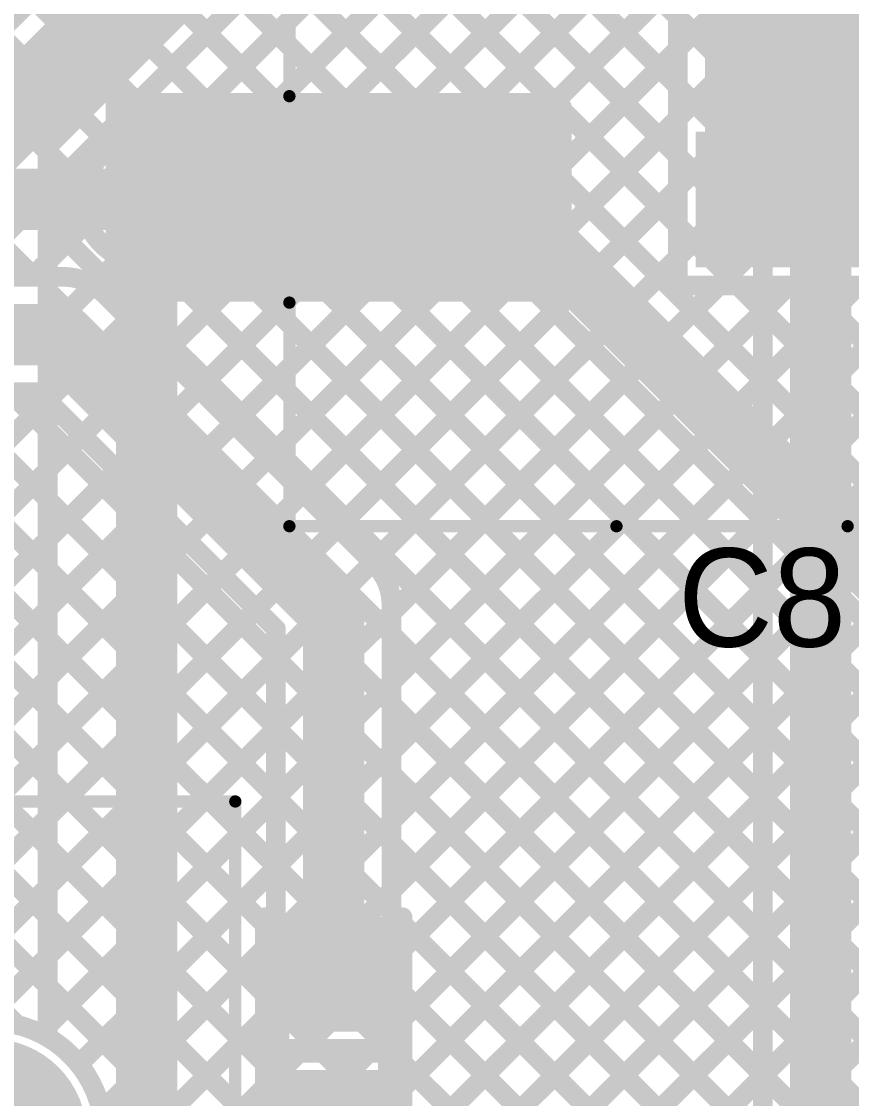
# Model space of a CAD drawing. Header units: millimetres. Extents: x 3.57 to 6.19, y 4.04 to 5.89.
# Drawn here: x 5.2421 to 5.5795, y 4.3181 to 4.7564 of the extents above; entities that cross this region are included whole.
import ezdxf

# ---------------------------------------------------------------- set-up
doc = ezdxf.new("R2010")
doc.units = ezdxf.units.MM
doc.header["$MEASUREMENT"] = 0
for name, color, linetype in [('BottomLayer', 5, 'Continuous'), ('BottomSolder', 6, 'Continuous'), ('MultiLayer', 9, 'Continuous'), ('PadHoleLayer', 156, 'Continuous'), ('TopLayer', 1, 'Continuous'), ('TopOverlay', 2, 'Continuous'), ('TopPaste', 8, 'Continuous'), ('TopSolder', 216, 'Continuous'), ('ViaHoleLayer', 16, 'Continuous')]:
    doc.layers.add(name, color=color, linetype=linetype)

# ---------------------------------------------------------------- blocks, each defined once
blk = doc.blocks.new('BLM18AG121SN1D_34')
at = {"layer": 'TopLayer'}
for points in [[(-0.01575, -0.01701), (0.01575, -0.01701), (-0.01575, 0.01701), (0.01575, 0.01701)], [(0.03937, -0.01701), (0.07087, -0.01701), (0.03937, 0.01701), (0.07087, 0.01701)]]:
    blk.add_solid(points, dxfattribs=at)
at = {"layer": 'TopOverlay', "const_width": 0.01}
for points in [[(-0.022, -0.023), (-0.022, 0.023)], [(0.077, 0.023), (-0.022, 0.023)], [(0.077, -0.023), (0.077, 0.023)], [(0.077, -0.023), (-0.022, -0.023)]]:
    blk.add_lwpolyline(points, dxfattribs=at)
at = {"layer": 'TopOverlay', "const_width": 0.005}
for points in [[(-0.0245, 0.023, 1), (-0.0195, 0.023, 1)], [(-0.0245, 0.023, 1), (-0.0195, 0.023, 1)], [(0.0745, 0.023, 1), (0.0795, 0.023, 1)], [(0.0745, 0.023, 1), (0.0795, 0.023, 1)], [(-0.0245, -0.023, 1), (-0.0195, -0.023, 1)], [(-0.0245, -0.023, 1), (-0.0195, -0.023, 1)], [(0.0745, -0.023, 1), (0.0795, -0.023, 1)], [(0.0745, -0.023, 1), (0.0795, -0.023, 1)]]:
    blk.add_lwpolyline(points, format="xyb", close=True, dxfattribs=at)
at = {"layer": 'TopPaste'}
for points in [[(-0.01575, -0.01701), (0.01575, -0.01701), (-0.01575, 0.01701), (0.01575, 0.01701)], [(0.03937, -0.01701), (0.07087, -0.01701), (0.03937, 0.01701), (0.07087, 0.01701)]]:
    blk.add_solid(points, dxfattribs=at)
at = {"layer": 'TopSolder'}
for points in [[(-0.01975, -0.02101), (0.01975, -0.02101), (-0.01975, 0.02101), (0.01975, 0.02101)], [(0.03537, -0.02101), (0.07487, -0.02101), (0.03537, 0.02101), (0.07487, 0.02101)]]:
    blk.add_solid(points, dxfattribs=at)
blk = doc.blocks.new('B2B_XH_AM_LF__SN__48')
at = {"layer": 'BottomLayer', "const_width": 0.03543}
blk.add_lwpolyline([(0.0315, 0, 1), (0.06693, 0, 1)], format="xyb", close=True, dxfattribs=at)
at = {"layer": 'BottomLayer'}
blk.add_solid([(-0.08465, -0.03543), (-0.01378, -0.03543), (-0.08465, 0.03543), (-0.01378, 0.03543)], dxfattribs=at)
at = {"layer": 'BottomSolder', "const_width": 0.03943}
blk.add_lwpolyline([(0.0295, 0, 1), (0.06893, 0, 1)], format="xyb", close=True, dxfattribs=at)
at = {"layer": 'BottomSolder'}
blk.add_solid([(-0.08865, -0.03943), (-0.00978, -0.03943), (-0.08865, 0.03943), (-0.00978, 0.03943)], dxfattribs=at)
at = {"layer": 'MultiLayer', "const_width": 0.03543}
blk.add_lwpolyline([(0.0315, 0, 1), (0.06693, 0, 1)], format="xyb", close=True, dxfattribs=at)
at = {"layer": 'MultiLayer'}
blk.add_solid([(-0.08465, -0.03543), (-0.01378, -0.03543), (-0.08465, 0.03543), (-0.01378, 0.03543)], dxfattribs=at)
at = {"layer": 'PadHoleLayer', "const_width": 0.01969}
for points in [[(-0.05906, 0, 1), (-0.03937, 0, 1)], [(0.03937, 0, 1), (0.05906, 0, 1)]]:
    blk.add_lwpolyline(points, format="xyb", close=True, dxfattribs=at)
at = {"layer": 'TopLayer', "const_width": 0.03543}
blk.add_lwpolyline([(0.0315, 0, 1), (0.06693, 0, 1)], format="xyb", close=True, dxfattribs=at)
at = {"layer": 'TopLayer'}
blk.add_solid([(-0.08465, -0.03543), (-0.01378, -0.03543), (-0.08465, 0.03543), (-0.01378, 0.03543)], dxfattribs=at)
at = {"layer": 'TopOverlay', "const_width": 0.005}
for points in [[(-0.144, -0.092), (-0.144, 0.136)], [(-0.144, 0.136), (0.149, 0.136)], [(0.149, -0.092), (0.149, 0.136)], [(-0.144, -0.092), (0.149, -0.092)]]:
    blk.add_lwpolyline(points, dxfattribs=at)
at = {"layer": 'TopOverlay'}
for points, const_width in [([(-0.14525, 0.136, 1), (-0.14275, 0.136, 1)], 0.0025), ([(-0.14525, 0.136, 1), (-0.14275, 0.136, 1)], 0.0025), ([(0.14775, 0.136, 1), (0.15025, 0.136, 1)], 0.0025), ([(0.14775, 0.136, 1), (0.15025, 0.136, 1)], 0.0025), ([(-0.156, 0.12, 1), (-0.176, 0.12, 1)], 0.01), ([(-0.1785, 0.12, 1), (-0.1735, 0.12, 1)], 0.005), ([(-0.1585, 0.12, 1), (-0.1535, 0.12, 1)], 0.005), ([(-0.14525, -0.092, 1), (-0.14275, -0.092, 1)], 0.0025), ([(-0.14525, -0.092, 1), (-0.14275, -0.092, 1)], 0.0025), ([(0.14775, -0.092, 1), (0.15025, -0.092, 1)], 0.0025), ([(0.14775, -0.092, 1), (0.15025, -0.092, 1)], 0.0025)]:
    blk.add_lwpolyline(points, format="xyb", close=True, dxfattribs=dict(at, const_width=const_width))
at = {"layer": 'TopSolder', "const_width": 0.03943}
blk.add_lwpolyline([(0.0295, 0, 1), (0.06893, 0, 1)], format="xyb", close=True, dxfattribs=at)
at = {"layer": 'TopSolder'}
blk.add_solid([(-0.08865, -0.03943), (-0.00978, -0.03943), (-0.08865, 0.03943), (-0.00978, 0.03943)], dxfattribs=at)
blk = doc.blocks.new('RVT1C221M0607_79')
at = {"layer": 'TopLayer'}
for points in [[(-0.17402, -0.02362), (-0.03622, -0.02362), (-0.17402, 0.02362), (-0.03622, 0.02362)], [(0.03622, -0.02362), (0.17402, -0.02362), (0.03622, 0.02362), (0.17402, 0.02362)]]:
    blk.add_solid(points, dxfattribs=at)
at = {"layer": 'TopOverlay', "const_width": 0.005}
for points in [[(-0.094, 0.133), (-0.142, 0.085)], [(0, 0.133), (-0.094, 0.133)], [(0.133, 0.133), (0, 0.133)], [(0.133, 0.133), (0.133, 0.042)], [(-0.142, 0.085), (-0.142, 0.044)], [(-0.167, 0.0635), (-0.167, 0.0365)], [(-0.152, 0.0495), (-0.182, 0.0495)], [(-0.142, -0.044), (-0.142, -0.08)], [(0.133, -0.042), (0.133, -0.133)], [(-0.089, -0.133), (-0.142, -0.08)], [(0, -0.133), (-0.089, -0.133)], [(0.133, -0.133), (0, -0.133)]]:
    blk.add_lwpolyline(points, dxfattribs=at)
at = {"layer": 'TopOverlay', "const_width": 0.0025}
for points in [[(-0.09525, 0.133, 1), (-0.09275, 0.133, 1)], [(-0.09525, 0.133, 1), (-0.09275, 0.133, 1)], [(-0.00125, 0.133, 1), (0.00125, 0.133, 1)], [(-0.00125, 0.133, 1), (0.00125, 0.133, 1)], [(0.13175, 0.133, 1), (0.13425, 0.133, 1)], [(0.13175, 0.133, 1), (0.13425, 0.133, 1)], [(-0.14325, 0.085, 1), (-0.14075, 0.085, 1)], [(-0.14325, 0.085, 1), (-0.14075, 0.085, 1)], [(-0.16825, 0.0635, 1), (-0.16575, 0.0635, 1)], [(-0.18325, 0.0495, 1), (-0.18075, 0.0495, 1)], [(-0.15325, 0.0495, 1), (-0.15075, 0.0495, 1)], [(-0.14325, 0.044, 1), (-0.14075, 0.044, 1)], [(0.13175, 0.042, 1), (0.13425, 0.042, 1)], [(-0.16825, 0.0365, 1), (-0.16575, 0.0365, 1)], [(-0.14325, -0.044, 1), (-0.14075, -0.044, 1)], [(0.13175, -0.042, 1), (0.13425, -0.042, 1)], [(-0.14325, -0.08, 1), (-0.14075, -0.08, 1)], [(-0.14325, -0.08, 1), (-0.14075, -0.08, 1)], [(-0.09025, -0.133, 1), (-0.08775, -0.133, 1)], [(-0.09025, -0.133, 1), (-0.08775, -0.133, 1)], [(-0.00125, -0.133, 1), (0.00125, -0.133, 1)], [(-0.00125, -0.133, 1), (0.00125, -0.133, 1)], [(0.13175, -0.133, 1), (0.13425, -0.133, 1)], [(0.13175, -0.133, 1), (0.13425, -0.133, 1)]]:
    blk.add_lwpolyline(points, format="xyb", close=True, dxfattribs=at)
at = {"layer": 'TopPaste'}
for points in [[(-0.17402, -0.02362), (-0.03622, -0.02362), (-0.17402, 0.02362), (-0.03622, 0.02362)], [(0.03622, -0.02362), (0.17402, -0.02362), (0.03622, 0.02362), (0.17402, 0.02362)]]:
    blk.add_solid(points, dxfattribs=at)
at = {"layer": 'TopSolder'}
for points in [[(-0.17802, -0.02762), (-0.03222, -0.02762), (-0.17802, 0.02762), (-0.03222, 0.02762)], [(0.03222, -0.02762), (0.17802, -0.02762), (0.03222, 0.02762), (0.17802, 0.02762)]]:
    blk.add_solid(points, dxfattribs=at)

msp = doc.modelspace()

# ---------------------------------------------------------------- linework, layer by layer
at = {"layer": 'BottomLayer'}
for points, const_width in [([(5.567, 4.29693), (5.567, 4.846)], 0.025), ([(5.21261, 4.73185), (5.30327, 4.8225)], 0.008), ([(5.25271, 4.68703), (5.38819, 4.8225)], 0.008), ([(5.25271, 4.57389), (5.50132, 4.8225)], 0.008), ([(5.25271, 4.60217), (5.47304, 4.8225)], 0.008), ([(5.30212, 4.70815), (5.41647, 4.8225)], 0.008), ([(5.31663, 4.69438), (5.44475, 4.8225)], 0.008), ([(5.35984, 4.8225), (5.5435, 4.63884)], 0.008), ([(5.38812, 4.8225), (5.5435, 4.66712)], 0.008), ([(5.41641, 4.8225), (5.5435, 4.69541)], 0.008), ([(5.44469, 4.8225), (5.5435, 4.72369)], 0.008), ([(5.47298, 4.8225), (5.5435, 4.75198)], 0.008), ([(5.22921, 4.71521), (5.323, 4.809)], 0.025), ([(5.25271, 4.5456), (5.52311, 4.816)], 0.008), ([(5.5435, 4.30667), (5.5435, 4.816)], 0.008), ([(5.25271, 4.51732), (5.5435, 4.80811)], 0.008), ([(5.34646, 4.8076), (5.5435, 4.61055)], 0.008), ([(5.25271, 4.70548), (5.33962, 4.79238)], 0.008), ([(5.3365, 4.78927), (5.5435, 4.58227)], 0.008), ([(5.25271, 4.48904), (5.5435, 4.77982)], 0.008), ([(5.32236, 4.77513), (5.5435, 4.55398)], 0.008), ([(5.30822, 4.76098), (5.5435, 4.5257)], 0.008), ([(5.25271, 4.46075), (5.5435, 4.75154)], 0.008), ([(5.29408, 4.74684), (5.5435, 4.49742)], 0.008), ([(5.27993, 4.7327), (5.30685, 4.70578)], 0.008), ([(5.25271, 4.43247), (5.5435, 4.72325)], 0.008), ([(5.26579, 4.71856), (5.2788, 4.70555)], 0.008), ([(5.25271, 4.34305), (5.25271, 4.70548)], 0.008), ([(5.25271, 4.70335), (5.26758, 4.68848)], 0.008), ([(5.293, 4.684), (5.293, 4.70581)], 0.01), ([(5.25271, 4.40418), (5.5435, 4.69497)], 0.008), ([(5.31478, 4.69785), (5.5435, 4.46913)], 0.008), ([(5.293, 4.194), (5.293, 4.684)], 0.025), ([(5.27119, 4.684), (5.293, 4.684)], 0.01), ([(5.293, 4.684), (5.31481, 4.684)], 0.01), ([(5.293, 4.66219), (5.293, 4.684)], 0.01), ([(5.25271, 4.67507), (5.5435, 4.38428)], 0.008), ([(5.25271, 4.65874), (5.26885, 4.67488)], 0.008), ([(5.31455, 4.6698), (5.5435, 4.44085)], 0.008), ([(5.25271, 4.3759), (5.5435, 4.66669)], 0.008), ([(5.25271, 4.63046), (5.28262, 4.66037)], 0.008), ([(5.29748, 4.65858), (5.5435, 4.41257)], 0.008), ([(5.25271, 4.64678), (5.5435, 4.356)], 0.008), ([(5.25271, 4.34761), (5.5435, 4.6384)], 0.008), ([(5.25271, 4.6185), (5.5435, 4.32771)], 0.008), ([(5.26543, 4.33205), (5.5435, 4.61012)], 0.008), ([(5.25271, 4.59022), (5.53988, 4.30305)], 0.008), ([(5.27458, 4.31291), (5.5435, 4.58183)], 0.008), ([(5.25271, 4.56193), (5.52574, 4.28891)], 0.008), ([(5.26898, 4.27903), (5.5435, 4.55355)], 0.008), ([(5.25271, 4.53365), (5.5116, 4.27476)], 0.008), ([(5.10414, 4.08591), (5.5435, 4.52526)], 0.008), ([(5.25271, 4.50536), (5.49745, 4.26062)], 0.008), ([(5.12579, 4.07928), (5.5435, 4.49698)], 0.008), ([(5.25271, 4.47708), (5.48331, 4.24648)], 0.008), ([(5.18857, 4.11376), (5.5435, 4.4687)], 0.008), ([(5.25271, 4.44879), (5.46937, 4.23214)], 0.008), ([(5.20718, 4.10409), (5.5435, 4.44041)], 0.008), ([(5.25271, 4.42051), (5.47695, 4.19628)], 0.008), ([(5.21162, 4.08025), (5.5435, 4.41213)], 0.008), ([(5.25271, 4.39223), (5.44866, 4.19628)], 0.008), ([(5.23893, 4.07928), (5.5435, 4.38384)], 0.008), ([(5.25271, 4.36394), (5.42609, 4.19057)], 0.008), ([(5.26722, 4.07928), (5.5435, 4.35556)], 0.008), ([(5.2955, 4.07928), (5.5435, 4.32727)], 0.008)]:
    msp.add_lwpolyline(points, dxfattribs=dict(at, const_width=const_width))
for points, const_width in [([(5.5415, 4.75198, 1), (5.5455, 4.75198, 1)], 0.004), ([(5.5415, 4.75154, 1), (5.5455, 4.75154, 1)], 0.004), ([(5.29208, 4.74684, 1), (5.29608, 4.74684, 1)], 0.004), ([(5.27793, 4.7327, 1), (5.28193, 4.7327, 1)], 0.004), ([(5.5415, 4.72369, 1), (5.5455, 4.72369, 1)], 0.004), ([(5.5415, 4.72325, 1), (5.5455, 4.72325, 1)], 0.004), ([(5.26379, 4.71856, 1), (5.26779, 4.71856, 1)], 0.004), ([(5.31881, 4.684, 1), (5.26719, 4.684, 1)], 0.008), ([(5.30012, 4.70815, 1), (5.30412, 4.70815, 1)], 0.004), ([(5.25071, 4.70548, 1), (5.25471, 4.70548, 1)], 0.004), ([(5.25071, 4.70548, 1), (5.25471, 4.70548, 1)], 0.004), ([(5.25071, 4.70335, 1), (5.25471, 4.70335, 1)], 0.004), ([(5.2768, 4.70555, 1), (5.2808, 4.70555, 1)], 0.004), ([(5.2905, 4.70581, 1), (5.2955, 4.70581, 1)], 0.005), ([(5.30485, 4.70578, 1), (5.30885, 4.70578, 1)], 0.004), ([(5.31278, 4.69785, 1), (5.31678, 4.69785, 1)], 0.004), ([(5.31463, 4.69438, 1), (5.31863, 4.69438, 1)], 0.004), ([(5.5415, 4.69541, 1), (5.5455, 4.69541, 1)], 0.004), ([(5.5415, 4.69497, 1), (5.5455, 4.69497, 1)], 0.004), ([(5.28675, 4.684, 1), (5.29925, 4.684, 1)], 0.0125), ([(5.28709, 4.684, 1), (5.29891, 4.684, 1)], 0.01181), ([(5.25071, 4.68703, 1), (5.25471, 4.68703, 1)], 0.004), ([(5.26558, 4.68848, 1), (5.26958, 4.68848, 1)], 0.004), ([(5.26519, 4.684, 1), (5.26919, 4.684, 1)], 0.004), ([(5.26869, 4.684, 1), (5.27369, 4.684, 1)], 0.005), ([(5.2905, 4.684, 1), (5.2955, 4.684, 1)], 0.005), ([(5.2905, 4.684, 1), (5.2955, 4.684, 1)], 0.005), ([(5.2905, 4.684, 1), (5.2955, 4.684, 1)], 0.005), ([(5.2905, 4.684, 1), (5.2955, 4.684, 1)], 0.005), ([(5.31231, 4.684, 1), (5.31731, 4.684, 1)], 0.005), ([(5.31681, 4.684, 1), (5.32081, 4.684, 1)], 0.004), ([(5.25071, 4.67507, 1), (5.25471, 4.67507, 1)], 0.004), ([(5.26685, 4.67488, 1), (5.27085, 4.67488, 1)], 0.004), ([(5.31255, 4.6698, 1), (5.31655, 4.6698, 1)], 0.004), ([(5.5415, 4.66712, 1), (5.5455, 4.66712, 1)], 0.004), ([(5.5415, 4.66669, 1), (5.5455, 4.66669, 1)], 0.004), ([(5.28062, 4.66037, 1), (5.28462, 4.66037, 1)], 0.004), ([(5.2905, 4.66219, 1), (5.2955, 4.66219, 1)], 0.005), ([(5.25071, 4.65874, 1), (5.25471, 4.65874, 1)], 0.004), ([(5.29548, 4.65858, 1), (5.29948, 4.65858, 1)], 0.004), ([(5.25071, 4.64678, 1), (5.25471, 4.64678, 1)], 0.004), ([(5.5415, 4.63884, 1), (5.5455, 4.63884, 1)], 0.004), ([(5.5415, 4.6384, 1), (5.5455, 4.6384, 1)], 0.004), ([(5.25071, 4.63046, 1), (5.25471, 4.63046, 1)], 0.004), ([(5.25071, 4.6185, 1), (5.25471, 4.6185, 1)], 0.004), ([(5.5415, 4.61055, 1), (5.5455, 4.61055, 1)], 0.004), ([(5.5415, 4.61012, 1), (5.5455, 4.61012, 1)], 0.004), ([(5.25071, 4.60217, 1), (5.25471, 4.60217, 1)], 0.004), ([(5.25071, 4.59022, 1), (5.25471, 4.59022, 1)], 0.004), ([(5.5415, 4.58227, 1), (5.5455, 4.58227, 1)], 0.004), ([(5.5415, 4.58183, 1), (5.5455, 4.58183, 1)], 0.004), ([(5.25071, 4.57389, 1), (5.25471, 4.57389, 1)], 0.004), ([(5.25071, 4.56193, 1), (5.25471, 4.56193, 1)], 0.004), ([(5.5415, 4.55398, 1), (5.5455, 4.55398, 1)], 0.004), ([(5.5415, 4.55355, 1), (5.5455, 4.55355, 1)], 0.004), ([(5.25071, 4.5456, 1), (5.25471, 4.5456, 1)], 0.004), ([(5.25071, 4.53365, 1), (5.25471, 4.53365, 1)], 0.004), ([(5.5415, 4.5257, 1), (5.5455, 4.5257, 1)], 0.004), ([(5.5415, 4.52526, 1), (5.5455, 4.52526, 1)], 0.004), ([(5.25071, 4.51732, 1), (5.25471, 4.51732, 1)], 0.004), ([(5.25071, 4.50536, 1), (5.25471, 4.50536, 1)], 0.004), ([(5.5415, 4.49742, 1), (5.5455, 4.49742, 1)], 0.004), ([(5.5415, 4.49698, 1), (5.5455, 4.49698, 1)], 0.004), ([(5.25071, 4.48904, 1), (5.25471, 4.48904, 1)], 0.004), ([(5.25071, 4.47708, 1), (5.25471, 4.47708, 1)], 0.004), ([(5.5415, 4.46913, 1), (5.5455, 4.46913, 1)], 0.004), ([(5.5415, 4.4687, 1), (5.5455, 4.4687, 1)], 0.004), ([(5.25071, 4.46075, 1), (5.25471, 4.46075, 1)], 0.004), ([(5.25071, 4.44879, 1), (5.25471, 4.44879, 1)], 0.004), ([(5.5415, 4.44085, 1), (5.5455, 4.44085, 1)], 0.004), ([(5.5415, 4.44041, 1), (5.5455, 4.44041, 1)], 0.004), ([(5.25071, 4.43247, 1), (5.25471, 4.43247, 1)], 0.004), ([(5.25071, 4.42051, 1), (5.25471, 4.42051, 1)], 0.004), ([(5.5415, 4.41257, 1), (5.5455, 4.41257, 1)], 0.004), ([(5.5415, 4.41213, 1), (5.5455, 4.41213, 1)], 0.004), ([(5.25071, 4.40418, 1), (5.25471, 4.40418, 1)], 0.004), ([(5.25071, 4.39223, 1), (5.25471, 4.39223, 1)], 0.004), ([(5.5415, 4.38428, 1), (5.5455, 4.38428, 1)], 0.004), ([(5.5415, 4.38384, 1), (5.5455, 4.38384, 1)], 0.004), ([(5.25071, 4.3759, 1), (5.25471, 4.3759, 1)], 0.004), ([(5.25071, 4.36394, 1), (5.25471, 4.36394, 1)], 0.004), ([(5.5415, 4.356, 1), (5.5455, 4.356, 1)], 0.004), ([(5.5415, 4.35556, 1), (5.5455, 4.35556, 1)], 0.004), ([(5.25071, 4.34761, 1), (5.25471, 4.34761, 1)], 0.004), ([(5.25071, 4.34305, 1), (5.25471, 4.34305, 1)], 0.004), ([(5.25071, 4.34305, 1), (5.25471, 4.34305, 1)], 0.004), ([(5.26343, 4.33205, 1), (5.26743, 4.33205, 1)], 0.004), ([(5.5415, 4.32771, 1), (5.5455, 4.32771, 1)], 0.004), ([(5.5415, 4.32727, 1), (5.5455, 4.32727, 1)], 0.004)]:
    msp.add_lwpolyline(points, format="xyb", close=True, dxfattribs=dict(at, const_width=const_width))
at = {"layer": 'BottomLayer', "const_width": 0.008}
for points in [[(5.85187, 4.58864, -0.080996), (5.50819, 4.19628)], [(5.27565, 4.303, -1.725009), (5.20571, 4.34305)], [(5.25271, 4.34305, -0.266057), (5.27565, 4.303)]]:
    msp.add_lwpolyline(points, format="xyb", dxfattribs=at)
at = {"layer": 'BottomSolder', "const_width": 0.00991}
msp.add_lwpolyline([(5.28805, 4.684, 1), (5.29795, 4.684, 1)], format="xyb", close=True, dxfattribs=at)
at = {"layer": 'MultiLayer', "const_width": 0.01181}
msp.add_lwpolyline([(5.28709, 4.684, 1), (5.29891, 4.684, 1)], format="xyb", close=True, dxfattribs=at)
at = {"layer": 'TopLayer'}
for points, const_width in [([(5.04113, 4.9715), (5.29598, 4.71665)], 0.008), ([(5.06941, 4.9715), (5.31929, 4.72162)], 0.008), ([(5.0977, 4.9715), (5.34758, 4.72162)], 0.008), ([(5.12598, 4.9715), (5.37586, 4.72162)], 0.008), ([(5.3465, 4.89241), (5.509, 4.72991)], 0.008), ([(5.21819, 4.6525), (5.44969, 4.884)], 0.008), ([(5.31559, 4.72162), (5.47797, 4.884)], 0.008), ([(5.34388, 4.72162), (5.50626, 4.884)], 0.008), ([(5.38319, 4.884), (5.509, 4.75819)], 0.008), ([(5.509, 4.649), (5.509, 4.884)], 0.008), ([(5.3465, 4.86412), (5.509, 4.70162)], 0.008), ([(5.37216, 4.72162), (5.509, 4.85846)], 0.008), ([(5.3465, 4.83584), (5.46072, 4.72162)], 0.008), ([(5.40045, 4.72162), (5.509, 4.83018)], 0.008), ([(5.13333, 4.6525), (5.2995, 4.81867)], 0.008), ([(5.16967, 4.81468), (5.2788, 4.70555)], 0.008), ([(5.34646, 4.8076), (5.43243, 4.72162)], 0.008), ([(5.42873, 4.72162), (5.509, 4.80189)], 0.008), ([(5.16162, 4.6525), (5.30412, 4.795)], 0.008), ([(5.16967, 4.7864), (5.26758, 4.68848)], 0.008), ([(5.33621, 4.78956), (5.40415, 4.72162)], 0.008), ([(5.1899, 4.6525), (5.3229, 4.7855)], 0.008), ([(5.45701, 4.72162), (5.509, 4.77361)], 0.008), ([(5.16967, 4.75811), (5.62508, 4.3027)], 0.008), ([(5.46178, 4.6981), (5.509, 4.74532)], 0.008), ([(5.16099, 4.7385), (5.247, 4.6525)], 0.008), ([(5.29598, 4.72162), (5.46178, 4.72162)], 0.008), ([(5.29598, 4.70964), (5.29598, 4.72162)], 0.008), ([(5.46178, 4.64638), (5.46178, 4.72162)], 0.008), ([(5.46178, 4.72056), (5.509, 4.67334)], 0.008), ([(5.37888, 4.684), (5.37888, 4.71762)], 0.01), ([(5.46178, 4.66982), (5.509, 4.71704)], 0.008), ([(5.293, 4.684), (5.293, 4.70581)], 0.01), ([(5.158, 4.684), (5.293, 4.684)], 0.025), ([(5.293, 4.684), (5.37888, 4.684)], 0.025), ([(5.37888, 4.684), (5.43762, 4.684)], 0.025), ([(5.43762, 4.684), (5.65762, 4.464)], 0.025), ([(5.46178, 4.69228), (5.67613, 4.47792)], 0.008), ([(5.37074, 4.55049), (5.509, 4.68875)], 0.008), ([(5.27119, 4.684), (5.293, 4.684)], 0.01), ([(5.293, 4.66219), (5.293, 4.684)], 0.01), ([(5.37888, 4.65038), (5.37888, 4.684)], 0.01), ([(5.37888, 4.684), (5.45778, 4.684)], 0.01), ([(5.24647, 4.6525), (5.26885, 4.67488)], 0.008), ([(5.46178, 4.66399), (5.67613, 4.44964)], 0.008), ([(5.27129, 4.64903), (5.28262, 4.66037)], 0.008), ([(5.38488, 4.53635), (5.509, 4.66047)], 0.008), ([(5.29598, 4.64638), (5.29598, 4.65836)], 0.008), ([(5.39701, 4.35049), (5.705, 4.65848)], 0.008), ([(5.092, 4.6525), (5.259, 4.6525)], 0.008), ([(5.28589, 4.63535), (5.29692, 4.64638)], 0.008), ([(5.29598, 4.64638), (5.46178, 4.64638)], 0.008), ([(5.30003, 4.62121), (5.3252, 4.64638)], 0.008), ([(5.30969, 4.64638), (5.6391, 4.31696)], 0.008), ([(5.31417, 4.60706), (5.35349, 4.64638)], 0.008), ([(5.32831, 4.59292), (5.38177, 4.64638)], 0.008), ([(5.33797, 4.64638), (5.65296, 4.33139)], 0.008), ([(5.34246, 4.57878), (5.41005, 4.64638)], 0.008), ([(5.3566, 4.56464), (5.43834, 4.64638)], 0.008), ([(5.36625, 4.64638), (5.66663, 4.346)], 0.008), ([(5.3925, 4.40255), (5.63933, 4.64938)], 0.008), ([(5.3925, 4.45912), (5.58238, 4.649)], 0.008), ([(5.3925, 4.51569), (5.52581, 4.649)], 0.008), ([(5.3925, 4.43083), (5.61067, 4.649)], 0.008), ([(5.3925, 4.4874), (5.5541, 4.649)], 0.008), ([(5.39454, 4.64638), (5.68014, 4.36078)], 0.008), ([(5.39701, 4.37877), (5.66761, 4.64938)], 0.008), ([(5.42282, 4.64638), (5.69346, 4.37574)], 0.008), ([(5.45111, 4.64638), (5.70661, 4.39087)], 0.008), ([(5.509, 4.649), (5.622, 4.649)], 0.008), ([(5.53334, 4.649), (5.68733, 4.49501)], 0.008), ([(5.56162, 4.649), (5.71561, 4.49501)], 0.008), ([(5.27563, 4.6456), (5.3856, 4.53563)], 0.008), ([(5.092, 4.629), (5.259, 4.629)], 0.025), ([(5.259, 4.629), (5.369, 4.519)], 0.025), ([(5.39701, 4.3222), (5.705, 4.6302)], 0.008), ([(5.39701, 4.29392), (5.72009, 4.617)], 0.008), ([(5.092, 4.6055), (5.24927, 4.6055)], 0.008), ([(5.09601, 4.6055), (5.34099, 4.36052)], 0.008), ([(5.12429, 4.6055), (5.34099, 4.3888)], 0.008), ([(5.15258, 4.6055), (5.3455, 4.41258)], 0.008), ([(5.162, 4.51146), (5.25265, 4.60211)], 0.008), ([(5.18086, 4.6055), (5.3455, 4.44086)], 0.008), ([(5.20914, 4.6055), (5.3455, 4.46914)], 0.008), ([(5.23743, 4.6055), (5.3455, 4.49743)], 0.008), ([(5.24927, 4.6055), (5.3455, 4.50927)], 0.008), ([(5.162, 4.48318), (5.26679, 4.58797)], 0.008), ([(5.39, 4.25863), (5.711, 4.57963)], 0.008), ([(5.162, 4.45489), (5.28094, 4.57383)], 0.008), ([(5.1545, 4.41911), (5.29508, 4.55969)], 0.008), ([(5.39, 4.23034), (5.711, 4.55134)], 0.008), ([(5.1545, 4.39082), (5.30922, 4.54554)], 0.008), ([(5.1545, 4.36254), (5.32336, 4.5314)], 0.008), ([(5.369, 4.36512), (5.369, 4.519)], 0.025), ([(5.3925, 4.39187), (5.3925, 4.519)], 0.008), ([(5.16968, 4.34943), (5.33751, 4.51726)], 0.008), ([(5.162, 4.51122), (5.34099, 4.33223)], 0.008), ([(5.3455, 4.39187), (5.3455, 4.50927)], 0.008), ([(5.3925, 4.507), (5.61088, 4.28862)], 0.008), ([(5.17722, 4.32869), (5.3455, 4.49697)], 0.008), ([(5.39, 4.20206), (5.67613, 4.48819)], 0.008), ([(5.162, 4.48294), (5.34099, 4.30395)], 0.008), ([(5.3925, 4.47871), (5.5965, 4.27471)], 0.008), ([(5.22615, 4.34933), (5.3455, 4.46869)], 0.008), ([(5.4735, 4.25728), (5.67613, 4.45991)], 0.008), ([(5.162, 4.45465), (5.348, 4.26865)], 0.008), ([(5.3925, 4.45043), (5.58195, 4.26098)], 0.008), ([(5.24974, 4.34465), (5.3455, 4.4404)], 0.008), ([(5.1545, 4.43387), (5.24027, 4.3481)], 0.008), ([(5.50179, 4.25728), (5.6775, 4.43299)], 0.008), ([(5.3925, 4.42214), (5.56722, 4.24742)], 0.008), ([(5.26543, 4.33205), (5.3455, 4.41212)], 0.008), ([(5.34099, 4.39187), (5.3455, 4.39187)], 0.008), ([(5.34099, 4.33837), (5.34099, 4.39187)], 0.008), ([(5.3925, 4.39187), (5.39701, 4.39187)], 0.008), ([(5.39449, 4.39187), (5.39701, 4.38935)], 0.008), ([(5.39701, 4.33837), (5.39701, 4.39187)], 0.008), ([(5.39701, 4.38935), (5.55232, 4.23404)], 0.008), ([(5.27458, 4.31291), (5.34099, 4.37933)], 0.008), ([(5.39701, 4.36107), (5.5008, 4.25728)], 0.008), ([(5.26898, 4.27903), (5.34099, 4.35104)], 0.008), ([(5.34099, 4.33837), (5.39701, 4.33837)], 0.008), ([(5.34099, 4.33675), (5.39701, 4.33675)], 0.008), ([(5.34099, 4.28325), (5.34099, 4.33675)], 0.008), ([(5.39304, 4.33675), (5.39701, 4.33278)], 0.008), ([(5.39701, 4.28325), (5.39701, 4.33675)], 0.008), ([(5.39701, 4.33278), (5.47252, 4.25728)], 0.008), ([(5.122, 4.10376), (5.34099, 4.32276)], 0.008), ([(5.369, 4.169), (5.369, 4.31)], 0.02)]:
    msp.add_lwpolyline(points, dxfattribs=dict(at, const_width=const_width))
for points, const_width in [([(5.507, 4.75819, 1), (5.511, 4.75819, 1)], 0.004), ([(5.507, 4.74532, 1), (5.511, 4.74532, 1)], 0.004), ([(5.507, 4.72991, 1), (5.511, 4.72991, 1)], 0.004), ([(5.29398, 4.72162, 1), (5.29798, 4.72162, 1)], 0.004), ([(5.29398, 4.72162, 1), (5.29798, 4.72162, 1)], 0.004), ([(5.31359, 4.72162, 1), (5.31759, 4.72162, 1)], 0.004), ([(5.31729, 4.72162, 1), (5.32129, 4.72162, 1)], 0.004), ([(5.34188, 4.72162, 1), (5.34588, 4.72162, 1)], 0.004), ([(5.34558, 4.72162, 1), (5.34958, 4.72162, 1)], 0.004), ([(5.37016, 4.72162, 1), (5.37416, 4.72162, 1)], 0.004), ([(5.37386, 4.72162, 1), (5.37786, 4.72162, 1)], 0.004), ([(5.39845, 4.72162, 1), (5.40245, 4.72162, 1)], 0.004), ([(5.40215, 4.72162, 1), (5.40615, 4.72162, 1)], 0.004), ([(5.42673, 4.72162, 1), (5.43073, 4.72162, 1)], 0.004), ([(5.43043, 4.72162, 1), (5.43443, 4.72162, 1)], 0.004), ([(5.45501, 4.72162, 1), (5.45901, 4.72162, 1)], 0.004), ([(5.45872, 4.72162, 1), (5.46272, 4.72162, 1)], 0.004), ([(5.45978, 4.72162, 1), (5.46378, 4.72162, 1)], 0.004), ([(5.45978, 4.72162, 1), (5.46378, 4.72162, 1)], 0.004), ([(5.45978, 4.72056, 1), (5.46378, 4.72056, 1)], 0.004), ([(5.29398, 4.71665, 1), (5.29798, 4.71665, 1)], 0.004), ([(5.37638, 4.71762, 1), (5.38138, 4.71762, 1)], 0.005), ([(5.507, 4.71704, 1), (5.511, 4.71704, 1)], 0.004), ([(5.29398, 4.70964, 1), (5.29798, 4.70964, 1)], 0.004), ([(5.29398, 4.70964, 1), (5.29798, 4.70964, 1)], 0.004), ([(5.2768, 4.70555, 1), (5.2808, 4.70555, 1)], 0.004), ([(5.2905, 4.70581, 1), (5.2955, 4.70581, 1)], 0.005), ([(5.507, 4.70162, 1), (5.511, 4.70162, 1)], 0.004), ([(5.45978, 4.6981, 1), (5.46378, 4.6981, 1)], 0.004), ([(5.28675, 4.684, 1), (5.29925, 4.684, 1)], 0.0125), ([(5.28675, 4.684, 1), (5.29925, 4.684, 1)], 0.0125), ([(5.28709, 4.684, 1), (5.29891, 4.684, 1)], 0.01181), ([(5.37263, 4.684, 1), (5.38513, 4.684, 1)], 0.0125), ([(5.37263, 4.684, 1), (5.38513, 4.684, 1)], 0.0125), ([(5.43137, 4.684, 1), (5.44387, 4.684, 1)], 0.0125), ([(5.43137, 4.684, 1), (5.44387, 4.684, 1)], 0.0125), ([(5.45978, 4.69228, 1), (5.46378, 4.69228, 1)], 0.004), ([(5.26558, 4.68848, 1), (5.26958, 4.68848, 1)], 0.004), ([(5.507, 4.68875, 1), (5.511, 4.68875, 1)], 0.004), ([(5.26869, 4.684, 1), (5.27369, 4.684, 1)], 0.005), ([(5.2905, 4.684, 1), (5.2955, 4.684, 1)], 0.005), ([(5.2905, 4.684, 1), (5.2955, 4.684, 1)], 0.005), ([(5.2905, 4.684, 1), (5.2955, 4.684, 1)], 0.005), ([(5.37638, 4.684, 1), (5.38138, 4.684, 1)], 0.005), ([(5.37638, 4.684, 1), (5.38138, 4.684, 1)], 0.005), ([(5.37638, 4.684, 1), (5.38138, 4.684, 1)], 0.005), ([(5.45528, 4.684, 1), (5.46028, 4.684, 1)], 0.005), ([(5.26685, 4.67488, 1), (5.27085, 4.67488, 1)], 0.004), ([(5.507, 4.67334, 1), (5.511, 4.67334, 1)], 0.004), ([(5.45978, 4.66982, 1), (5.46378, 4.66982, 1)], 0.004), ([(5.45978, 4.66399, 1), (5.46378, 4.66399, 1)], 0.004), ([(5.28062, 4.66037, 1), (5.28462, 4.66037, 1)], 0.004), ([(5.2905, 4.66219, 1), (5.2955, 4.66219, 1)], 0.005), ([(5.507, 4.66047, 1), (5.511, 4.66047, 1)], 0.004), ([(5.29398, 4.65836, 1), (5.29798, 4.65836, 1)], 0.004), ([(5.29398, 4.65836, 1), (5.29798, 4.65836, 1)], 0.004), ([(5.24447, 4.6525, 1), (5.24847, 4.6525, 1)], 0.004), ([(5.245, 4.6525, 1), (5.249, 4.6525, 1)], 0.004), ([(5.257, 4.6525, 1), (5.261, 4.6525, 1)], 0.004), ([(5.257, 4.6525, 1), (5.261, 4.6525, 1)], 0.004), ([(5.257, 4.6525, 1), (5.261, 4.6525, 1)], 0.004), ([(5.37638, 4.65038, 1), (5.38138, 4.65038, 1)], 0.005), ([(5.26929, 4.64903, 1), (5.27329, 4.64903, 1)], 0.004), ([(5.29398, 4.64638, 1), (5.29798, 4.64638, 1)], 0.004), ([(5.29398, 4.64638, 1), (5.29798, 4.64638, 1)], 0.004), ([(5.29492, 4.64638, 1), (5.29892, 4.64638, 1)], 0.004), ([(5.30769, 4.64638, 1), (5.31169, 4.64638, 1)], 0.004), ([(5.3232, 4.64638, 1), (5.3272, 4.64638, 1)], 0.004), ([(5.33597, 4.64638, 1), (5.33997, 4.64638, 1)], 0.004), ([(5.35149, 4.64638, 1), (5.35549, 4.64638, 1)], 0.004), ([(5.36425, 4.64638, 1), (5.36825, 4.64638, 1)], 0.004), ([(5.37977, 4.64638, 1), (5.38377, 4.64638, 1)], 0.004), ([(5.39254, 4.64638, 1), (5.39654, 4.64638, 1)], 0.004), ([(5.40805, 4.64638, 1), (5.41205, 4.64638, 1)], 0.004), ([(5.42082, 4.64638, 1), (5.42482, 4.64638, 1)], 0.004), ([(5.43634, 4.64638, 1), (5.44034, 4.64638, 1)], 0.004), ([(5.44911, 4.64638, 1), (5.45311, 4.64638, 1)], 0.004), ([(5.45978, 4.64638, 1), (5.46378, 4.64638, 1)], 0.004), ([(5.45978, 4.64638, 1), (5.46378, 4.64638, 1)], 0.004), ([(5.507, 4.649, 1), (5.511, 4.649, 1)], 0.004), ([(5.507, 4.649, 1), (5.511, 4.649, 1)], 0.004), ([(5.52381, 4.649, 1), (5.52781, 4.649, 1)], 0.004), ([(5.53134, 4.649, 1), (5.53534, 4.649, 1)], 0.004), ([(5.5521, 4.649, 1), (5.5561, 4.649, 1)], 0.004), ([(5.55962, 4.649, 1), (5.56362, 4.649, 1)], 0.004), ([(5.58038, 4.649, 1), (5.58438, 4.649, 1)], 0.004), ([(5.27362, 4.64562, 1), (5.27762, 4.64562, 1)], 0.004), ([(5.27363, 4.6456, 1), (5.27763, 4.6456, 1)], 0.004), ([(5.27363, 4.6456, 1), (5.27763, 4.6456, 1)], 0.004), ([(5.25275, 4.629, 1), (5.26525, 4.629, 1)], 0.0125), ([(5.25275, 4.629, 1), (5.26525, 4.629, 1)], 0.0125), ([(5.28389, 4.63535, 1), (5.28789, 4.63535, 1)], 0.004), ([(5.29803, 4.62121, 1), (5.30203, 4.62121, 1)], 0.004), ([(5.31217, 4.60706, 1), (5.31617, 4.60706, 1)], 0.004), ([(5.24727, 4.6055, 1), (5.25127, 4.6055, 1)], 0.004), ([(5.24727, 4.6055, 1), (5.25127, 4.6055, 1)], 0.004), ([(5.25065, 4.60211, 1), (5.25465, 4.60211, 1)], 0.004), ([(5.32631, 4.59292, 1), (5.33031, 4.59292, 1)], 0.004), ([(5.26479, 4.58797, 1), (5.26879, 4.58797, 1)], 0.004), ([(5.34046, 4.57878, 1), (5.34446, 4.57878, 1)], 0.004), ([(5.27894, 4.57383, 1), (5.28294, 4.57383, 1)], 0.004), ([(5.3546, 4.56464, 1), (5.3586, 4.56464, 1)], 0.004), ([(5.29308, 4.55969, 1), (5.29708, 4.55969, 1)], 0.004), ([(5.36874, 4.55049, 1), (5.37274, 4.55049, 1)], 0.004), ([(5.30722, 4.54554, 1), (5.31122, 4.54554, 1)], 0.004), ([(5.38288, 4.53635, 1), (5.38688, 4.53635, 1)], 0.004), ([(5.3836, 4.53563, 1), (5.3876, 4.53563, 1)], 0.004), ([(5.3836, 4.53563, 1), (5.3876, 4.53563, 1)], 0.004), ([(5.38362, 4.53562, 1), (5.38762, 4.53562, 1)], 0.004), ([(5.32136, 4.5314, 1), (5.32536, 4.5314, 1)], 0.004), ([(5.36275, 4.519, 1), (5.37525, 4.519, 1)], 0.0125), ([(5.36275, 4.519, 1), (5.37525, 4.519, 1)], 0.0125), ([(5.3905, 4.519, 1), (5.3945, 4.519, 1)], 0.004), ([(5.3905, 4.519, 1), (5.3945, 4.519, 1)], 0.004), ([(5.3905, 4.519, 1), (5.3945, 4.519, 1)], 0.004), ([(5.33551, 4.51726, 1), (5.33951, 4.51726, 1)], 0.004), ([(5.3905, 4.51569, 1), (5.3945, 4.51569, 1)], 0.004), ([(5.3435, 4.50927, 1), (5.3475, 4.50927, 1)], 0.004), ([(5.3435, 4.50927, 1), (5.3475, 4.50927, 1)], 0.004), ([(5.3905, 4.507, 1), (5.3945, 4.507, 1)], 0.004), ([(5.3435, 4.49743, 1), (5.3475, 4.49743, 1)], 0.004), ([(5.3435, 4.49697, 1), (5.3475, 4.49697, 1)], 0.004), ([(5.3905, 4.4874, 1), (5.3945, 4.4874, 1)], 0.004), ([(5.3905, 4.47871, 1), (5.3945, 4.47871, 1)], 0.004), ([(5.3435, 4.46914, 1), (5.3475, 4.46914, 1)], 0.004), ([(5.3435, 4.46869, 1), (5.3475, 4.46869, 1)], 0.004), ([(5.3905, 4.45912, 1), (5.3945, 4.45912, 1)], 0.004), ([(5.3905, 4.45043, 1), (5.3945, 4.45043, 1)], 0.004), ([(5.3435, 4.44086, 1), (5.3475, 4.44086, 1)], 0.004), ([(5.3435, 4.4404, 1), (5.3475, 4.4404, 1)], 0.004), ([(5.3905, 4.43083, 1), (5.3945, 4.43083, 1)], 0.004), ([(5.3905, 4.42214, 1), (5.3945, 4.42214, 1)], 0.004), ([(5.3435, 4.41258, 1), (5.3475, 4.41258, 1)], 0.004), ([(5.3435, 4.41212, 1), (5.3475, 4.41212, 1)], 0.004), ([(5.3905, 4.40255, 1), (5.3945, 4.40255, 1)], 0.004), ([(5.33899, 4.39187, 1), (5.34299, 4.39187, 1)], 0.004), ([(5.33899, 4.39187, 1), (5.34299, 4.39187, 1)], 0.004), ([(5.3435, 4.39187, 1), (5.3475, 4.39187, 1)], 0.004), ([(5.3435, 4.39187, 1), (5.3475, 4.39187, 1)], 0.004), ([(5.3905, 4.39187, 1), (5.3945, 4.39187, 1)], 0.004), ([(5.3905, 4.39187, 1), (5.3945, 4.39187, 1)], 0.004), ([(5.39249, 4.39187, 1), (5.39649, 4.39187, 1)], 0.004), ([(5.39501, 4.39187, 1), (5.39901, 4.39187, 1)], 0.004), ([(5.39501, 4.39187, 1), (5.39901, 4.39187, 1)], 0.004), ([(5.33899, 4.3888, 1), (5.34299, 4.3888, 1)], 0.004), ([(5.39501, 4.38935, 1), (5.39901, 4.38935, 1)], 0.004), ([(5.39501, 4.38935, 1), (5.39901, 4.38935, 1)], 0.004), ([(5.33899, 4.37933, 1), (5.34299, 4.37933, 1)], 0.004), ([(5.39501, 4.37877, 1), (5.39901, 4.37877, 1)], 0.004), ([(5.36275, 4.36512, 1), (5.37525, 4.36512, 1)], 0.0125), ([(5.39501, 4.36107, 1), (5.39901, 4.36107, 1)], 0.004), ([(5.33899, 4.36052, 1), (5.34299, 4.36052, 1)], 0.004), ([(5.27565, 4.303, 1), (5.18278, 4.303, 1)], 0.008), ([(5.23827, 4.3481, 1), (5.24227, 4.3481, 1)], 0.004), ([(5.33899, 4.35104, 1), (5.34299, 4.35104, 1)], 0.004), ([(5.39501, 4.35049, 1), (5.39901, 4.35049, 1)], 0.004), ([(5.24774, 4.34465, 1), (5.25174, 4.34465, 1)], 0.004), ([(5.33899, 4.33837, 1), (5.34299, 4.33837, 1)], 0.004), ([(5.33899, 4.33837, 1), (5.34299, 4.33837, 1)], 0.004), ([(5.33899, 4.33675, 1), (5.34299, 4.33675, 1)], 0.004), ([(5.33899, 4.33675, 1), (5.34299, 4.33675, 1)], 0.004), ([(5.39104, 4.33675, 1), (5.39504, 4.33675, 1)], 0.004), ([(5.39501, 4.33837, 1), (5.39901, 4.33837, 1)], 0.004), ([(5.39501, 4.33837, 1), (5.39901, 4.33837, 1)], 0.004), ([(5.39501, 4.33675, 1), (5.39901, 4.33675, 1)], 0.004), ([(5.39501, 4.33675, 1), (5.39901, 4.33675, 1)], 0.004), ([(5.26343, 4.33205, 1), (5.26743, 4.33205, 1)], 0.004), ([(5.33899, 4.33223, 1), (5.34299, 4.33223, 1)], 0.004), ([(5.39501, 4.33278, 1), (5.39901, 4.33278, 1)], 0.004), ([(5.39501, 4.33278, 1), (5.39901, 4.33278, 1)], 0.004), ([(5.33899, 4.32276, 1), (5.34299, 4.32276, 1)], 0.004), ([(5.39501, 4.3222, 1), (5.39901, 4.3222, 1)], 0.004), ([(5.364, 4.31, 1), (5.374, 4.31, 1)], 0.01)]:
    msp.add_lwpolyline(points, format="xyb", close=True, dxfattribs=dict(at, const_width=const_width))
at = {"layer": 'TopLayer', "const_width": 0.008}
for points in [[(5.29598, 4.65836, -1.123074), (5.29598, 4.70964)], [(5.259, 4.6525, -0.199188), (5.27563, 4.6456)], [(5.259, 4.6525, -0.198912), (5.27562, 4.64562)], [(5.3856, 4.53563, -0.199188), (5.3925, 4.519)], [(5.38562, 4.53562, -0.198912), (5.3925, 4.519)], [(5.74155, 4.43299, -0.047144), (5.52934, 4.21403)]]:
    msp.add_lwpolyline(points, format="xyb", dxfattribs=at)
at = {"layer": 'TopLayer'}
for points in [[(5.52, 4.66), (5.611, 4.66), (5.52, 4.943), (5.611, 4.943)], [(5.27634, 4.64428), (5.46334, 4.64428), (5.27634, 4.72728), (5.46334, 4.72728)]]:
    msp.add_solid(points, dxfattribs=at)
at = {"layer": 'TopSolder', "const_width": 0.00991}
msp.add_lwpolyline([(5.28805, 4.684, 1), (5.29795, 4.684, 1)], format="xyb", close=True, dxfattribs=at)
at = {"layer": 'ViaHoleLayer', "const_width": 0.00591}
msp.add_lwpolyline([(5.29005, 4.684, 1), (5.29595, 4.684, 1)], format="xyb", close=True, dxfattribs=at)

# ---------------------------------------------------------------- block references
for name, p, rotation in [('RVT1C221M0607_79', (5.484, 4.684), 180), ('B2B_XH_AM_LF__SN__48', (5.18, 4.303), 360), ('BLM18AG121SN1D_34', (5.369, 4.36512), 270)]:
    msp.add_blockref(name, p, dxfattribs=dict(rotation=rotation))

# ---------------------------------------------------------------- texts
at = {"layer": 'TopOverlay'}
msp.add_text('C8', height=0.04, dxfattribs=at).set_placement((5.509, 4.502))

doc.saveas('drawing.dxf')
